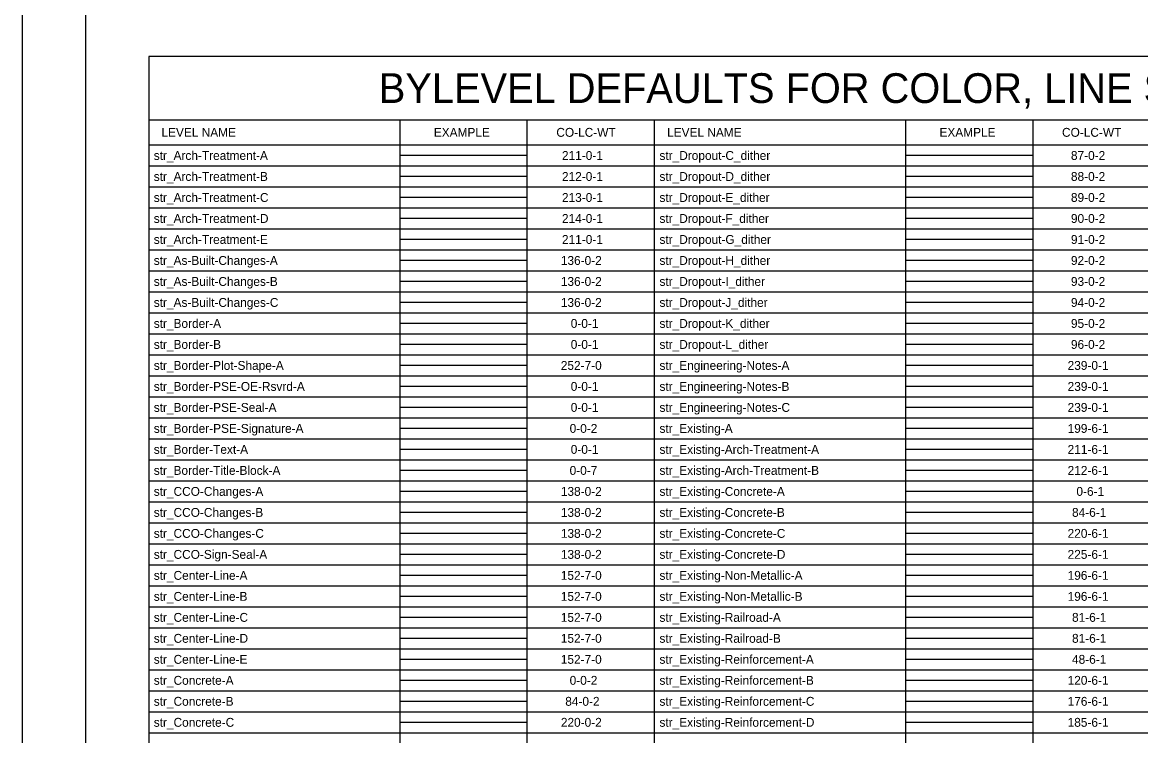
# Model space of a CAD drawing. Extents: x 0 to 6.94, y -0.44 to 1.92.
# Drawn here: x 0 to 0.737, y 0.469 to 0.939 of the extents above; entities that cross this region are included whole.
import ezdxf

# ---------------------------------------------------------------- set-up
doc = ezdxf.new("R2010")
doc.units = 0
for name, color, linetype in [('str_Arch-Treatment-A', 7, 'Continuous'), ('str_Arch-Treatment-B', 7, 'Continuous'), ('str_Arch-Treatment-C', 7, 'Continuous'), ('str_Arch-Treatment-D', 7, 'Continuous'), ('str_Arch-Treatment-E', 7, 'Continuous'), ('str_As-Built-Changes-A', 7, 'Continuous'), ('str_As-Built-Changes-B', 7, 'Continuous'), ('str_As-Built-Changes-C', 7, 'Continuous'), ('str_Border-A', 7, 'Continuous'), ('str_Border-B', 7, 'Continuous'), ('str_Border-Plot-Shape-A', 7, 'Continuous'), ('str_Border-PSE-OE-Rsvrd-A', 7, 'Continuous'), ('str_Border-PSE-Seal-A', 7, 'Continuous'), ('str_Border-PSE-Signature-A', 7, 'Continuous'), ('str_Border-Text-A', 7, 'Continuous'), ('str_Border-Title-Block-A', 7, 'Continuous'), ('str_CCO-Changes-A', 7, 'Continuous'), ('str_CCO-Changes-B', 7, 'Continuous'), ('str_CCO-Changes-C', 7, 'Continuous'), ('str_CCO-Sign-Seal-A', 7, 'Continuous'), ('str_Center-Line-A', 7, 'Continuous'), ('str_Center-Line-B', 7, 'Continuous'), ('str_Center-Line-C', 7, 'Continuous'), ('str_Center-Line-D', 7, 'Continuous'), ('str_Center-Line-E', 7, 'Continuous'), ('str_Concrete-A', 7, 'Continuous'), ('str_Concrete-B', 7, 'Continuous'), ('str_Concrete-C', 7, 'Continuous'), ('str_Dropout-C_dither', 7, 'Continuous'), ('str_Dropout-D_dither', 7, 'Continuous'), ('str_Dropout-E_dither', 7, 'Continuous'), ('str_Dropout-F_dither', 7, 'Continuous'), ('str_Dropout-G_dither', 7, 'Continuous'), ('str_Dropout-H_dither', 7, 'Continuous'), ('str_Dropout-I_dither', 7, 'Continuous'), ('str_Dropout-J_dither', 7, 'Continuous'), ('str_Dropout-K_dither', 7, 'Continuous'), ('str_Dropout-L_dither', 7, 'Continuous'), ('str_Engineering-Notes-A', 7, 'Continuous'), ('str_Engineering-Notes-B', 7, 'Continuous'), ('str_Engineering-Notes-C', 7, 'Continuous'), ('str_Existing-A', 7, 'Continuous'), ('str_Existing-Arch-Treatment-A', 7, 'Continuous'), ('str_Existing-Arch-Treatment-B', 7, 'Continuous'), ('str_Existing-Concrete-A', 7, 'Continuous'), ('str_Existing-Concrete-B', 7, 'Continuous'), ('str_Existing-Concrete-C', 7, 'Continuous'), ('str_Existing-Concrete-D', 7, 'Continuous'), ('str_Existing-Non-Metallic-A', 7, 'Continuous'), ('str_Existing-Non-Metallic-B', 7, 'Continuous'), ('str_Existing-Railroad-A', 7, 'Continuous'), ('str_Existing-Railroad-B', 7, 'Continuous'), ('str_Existing-Reinforcement-A', 7, 'Continuous'), ('str_Existing-Reinforcement-B', 7, 'Continuous'), ('str_Existing-Reinforcement-C', 7, 'Continuous'), ('str_Existing-Reinforcement-D', 7, 'Continuous'), ('str_Text-A', 7, 'Continuous')]:
    doc.layers.add(name, color=color, linetype=linetype)

msp = doc.modelspace()

# ---------------------------------------------------------------- linework, layer by layer
at = {"layer": 'str_Arch-Treatment-A'}
msp.add_line((0.33285, 0.85141), (0.24905, 0.85141), dxfattribs=at)
at = {"layer": 'str_Arch-Treatment-B'}
msp.add_line((0.33285, 0.83757), (0.24905, 0.83757), dxfattribs=at)
at = {"layer": 'str_Arch-Treatment-C'}
msp.add_line((0.33285, 0.82374), (0.24905, 0.82374), dxfattribs=at)
at = {"layer": 'str_Arch-Treatment-D'}
msp.add_line((0.33285, 0.8099), (0.24905, 0.8099), dxfattribs=at)
at = {"layer": 'str_Arch-Treatment-E'}
msp.add_line((0.33285, 0.79606), (0.24905, 0.79606), dxfattribs=at)
at = {"layer": 'str_As-Built-Changes-A'}
msp.add_line((0.33285, 0.78222), (0.24905, 0.78222), dxfattribs=at)
at = {"layer": 'str_As-Built-Changes-B'}
msp.add_line((0.33285, 0.76838), (0.24905, 0.76838), dxfattribs=at)
at = {"layer": 'str_As-Built-Changes-C'}
msp.add_line((0.33285, 0.75454), (0.24905, 0.75454), dxfattribs=at)
at = {"layer": 'str_Border-A'}
for p, q in [((0.08333, 0.875), (1.41667, 0.875)), ((0.24905, 0.06949), (0.24905, 0.875)), ((0.33285, 0.06949), (0.33285, 0.875)), ((0.41665, 0.06949), (0.41665, 0.875)), ((0.58237, 0.06949), (0.58237, 0.875)), ((0.66617, 0.06949), (0.66617, 0.875)), ((0.08333, 0.85833), (1.41667, 0.85833)), ((0.08333, 0.84449), (1.41667, 0.84449)), ((0.08333, 0.83065), (1.41667, 0.83065)), ((0.08333, 0.81682), (1.41667, 0.81682)), ((0.08333, 0.80298), (1.41667, 0.80298)), ((0.08333, 0.78914), (1.41667, 0.78914)), ((0.08333, 0.7753), (1.41667, 0.7753)), ((0.08333, 0.76146), (1.41667, 0.76146)), ((0.08333, 0.74762), (1.41667, 0.74762)), ((0.33285, 0.7407), (0.24905, 0.7407)), ((0.08333, 0.73378), (1.41667, 0.73378)), ((0.08333, 0.71994), (1.41667, 0.71994)), ((0.08333, 0.7061), (1.41667, 0.7061)), ((0.08333, 0.69226), (1.41667, 0.69226)), ((0.08333, 0.67842), (1.41667, 0.67842)), ((0.08333, 0.66458), (1.41667, 0.66458)), ((0.08333, 0.65074), (1.41667, 0.65074)), ((0.08333, 0.6369), (1.41667, 0.6369)), ((0.08333, 0.62307), (1.41667, 0.62307)), ((0.08333, 0.60923), (1.41667, 0.60923)), ((0.08333, 0.59539), (1.41667, 0.59539)), ((0.08333, 0.58155), (1.41667, 0.58155)), ((0.08333, 0.56771), (1.41667, 0.56771)), ((0.08333, 0.55387), (1.41667, 0.55387)), ((0.08333, 0.54003), (1.41667, 0.54003)), ((0.08333, 0.52619), (1.41667, 0.52619)), ((0.08333, 0.51235), (1.41667, 0.51235)), ((0.08333, 0.49851), (1.41667, 0.49851)), ((0.08333, 0.48467), (1.41667, 0.48467)), ((0.08333, 0.47083), (1.41667, 0.47083))]:
    msp.add_line(p, q, dxfattribs=at)
for points in [[(1.45833, 0.04167), (1.45833, 0.95833), (0.04167, 0.95833), (0.04167, 0.04167)], [(1.41667, 0.06949), (1.41667, 0.91667), (0.08333, 0.91667), (0.08333, 0.06949)]]:
    msp.add_lwpolyline(points, close=True, dxfattribs=at)
at = {"layer": 'str_Border-B'}
msp.add_line((0.33285, 0.72686), (0.24905, 0.72686), dxfattribs=at)
at = {"layer": 'str_Border-Plot-Shape-A'}
msp.add_line((0.33285, 0.71302), (0.24905, 0.71302), dxfattribs=at)
at = {"layer": 'str_Border-PSE-OE-Rsvrd-A'}
msp.add_line((0.33285, 0.69918), (0.24905, 0.69918), dxfattribs=at)
at = {"layer": 'str_Border-PSE-Seal-A'}
msp.add_line((0.33285, 0.68534), (0.24905, 0.68534), dxfattribs=at)
at = {"layer": 'str_Border-PSE-Signature-A'}
msp.add_line((0.33285, 0.6715), (0.24905, 0.6715), dxfattribs=at)
at = {"layer": 'str_Border-Text-A'}
msp.add_line((0.33285, 0.65766), (0.24905, 0.65766), dxfattribs=at)
at = {"layer": 'str_Border-Title-Block-A'}
msp.add_line((0.33285, 0.64382), (0.24905, 0.64382), dxfattribs=at)
at = {"layer": 'str_CCO-Changes-A'}
msp.add_line((0.33285, 0.62999), (0.24905, 0.62999), dxfattribs=at)
at = {"layer": 'str_CCO-Changes-B'}
msp.add_line((0.33285, 0.61615), (0.24905, 0.61615), dxfattribs=at)
at = {"layer": 'str_CCO-Changes-C'}
msp.add_line((0.33285, 0.60231), (0.24905, 0.60231), dxfattribs=at)
at = {"layer": 'str_CCO-Sign-Seal-A'}
msp.add_line((0.33285, 0.58847), (0.24905, 0.58847), dxfattribs=at)
at = {"layer": 'str_Center-Line-A'}
msp.add_line((0.33285, 0.57463), (0.24905, 0.57463), dxfattribs=at)
at = {"layer": 'str_Center-Line-B'}
msp.add_line((0.33285, 0.56079), (0.24905, 0.56079), dxfattribs=at)
at = {"layer": 'str_Center-Line-C'}
msp.add_line((0.33285, 0.54695), (0.24905, 0.54695), dxfattribs=at)
at = {"layer": 'str_Center-Line-D'}
msp.add_line((0.33285, 0.53311), (0.24905, 0.53311), dxfattribs=at)
at = {"layer": 'str_Center-Line-E'}
msp.add_line((0.33285, 0.51927), (0.24905, 0.51927), dxfattribs=at)
at = {"layer": 'str_Concrete-A'}
msp.add_line((0.33285, 0.50543), (0.24905, 0.50543), dxfattribs=at)
at = {"layer": 'str_Concrete-B'}
msp.add_line((0.33285, 0.49159), (0.24905, 0.49159), dxfattribs=at)
at = {"layer": 'str_Concrete-C'}
msp.add_line((0.33285, 0.47775), (0.24905, 0.47775), dxfattribs=at)
at = {"layer": 'str_Dropout-C_dither'}
msp.add_line((0.66617, 0.85141), (0.58237, 0.85141), dxfattribs=at)
at = {"layer": 'str_Dropout-D_dither'}
msp.add_line((0.66617, 0.83757), (0.58237, 0.83757), dxfattribs=at)
at = {"layer": 'str_Dropout-E_dither'}
msp.add_line((0.66617, 0.82374), (0.58237, 0.82374), dxfattribs=at)
at = {"layer": 'str_Dropout-F_dither'}
msp.add_line((0.66617, 0.8099), (0.58237, 0.8099), dxfattribs=at)
at = {"layer": 'str_Dropout-G_dither'}
msp.add_line((0.66617, 0.79606), (0.58237, 0.79606), dxfattribs=at)
at = {"layer": 'str_Dropout-H_dither'}
msp.add_line((0.66617, 0.78222), (0.58237, 0.78222), dxfattribs=at)
at = {"layer": 'str_Dropout-I_dither'}
msp.add_line((0.66617, 0.76838), (0.58237, 0.76838), dxfattribs=at)
at = {"layer": 'str_Dropout-J_dither'}
msp.add_line((0.66617, 0.75454), (0.58237, 0.75454), dxfattribs=at)
at = {"layer": 'str_Dropout-K_dither'}
msp.add_line((0.66617, 0.7407), (0.58237, 0.7407), dxfattribs=at)
at = {"layer": 'str_Dropout-L_dither'}
msp.add_line((0.66617, 0.72686), (0.58237, 0.72686), dxfattribs=at)
at = {"layer": 'str_Engineering-Notes-A'}
msp.add_line((0.66617, 0.71302), (0.58237, 0.71302), dxfattribs=at)
msp.add_lwpolyline([(0, 1.91667), (2.91667, 1.91667), (2.91667, 0), (0, 0)], close=True, dxfattribs=at)
at = {"layer": 'str_Engineering-Notes-B'}
msp.add_line((0.66617, 0.69918), (0.58237, 0.69918), dxfattribs=at)
at = {"layer": 'str_Engineering-Notes-C'}
msp.add_line((0.66617, 0.68534), (0.58237, 0.68534), dxfattribs=at)
at = {"layer": 'str_Existing-A'}
msp.add_line((0.66617, 0.6715), (0.58237, 0.6715), dxfattribs=at)
at = {"layer": 'str_Existing-Arch-Treatment-A'}
msp.add_line((0.66617, 0.65766), (0.58237, 0.65766), dxfattribs=at)
at = {"layer": 'str_Existing-Arch-Treatment-B'}
msp.add_line((0.66617, 0.64382), (0.58237, 0.64382), dxfattribs=at)
at = {"layer": 'str_Existing-Concrete-A'}
msp.add_line((0.66617, 0.62999), (0.58237, 0.62999), dxfattribs=at)
at = {"layer": 'str_Existing-Concrete-B'}
msp.add_line((0.66617, 0.61615), (0.58237, 0.61615), dxfattribs=at)
at = {"layer": 'str_Existing-Concrete-C'}
msp.add_line((0.66617, 0.60231), (0.58237, 0.60231), dxfattribs=at)
at = {"layer": 'str_Existing-Concrete-D'}
msp.add_line((0.66617, 0.58847), (0.58237, 0.58847), dxfattribs=at)
at = {"layer": 'str_Existing-Non-Metallic-A'}
msp.add_line((0.66617, 0.57463), (0.58237, 0.57463), dxfattribs=at)
at = {"layer": 'str_Existing-Non-Metallic-B'}
msp.add_line((0.66617, 0.56079), (0.58237, 0.56079), dxfattribs=at)
at = {"layer": 'str_Existing-Railroad-A'}
msp.add_line((0.66617, 0.54695), (0.58237, 0.54695), dxfattribs=at)
at = {"layer": 'str_Existing-Railroad-B'}
msp.add_line((0.66617, 0.53311), (0.58237, 0.53311), dxfattribs=at)
at = {"layer": 'str_Existing-Reinforcement-A'}
msp.add_line((0.66617, 0.51927), (0.58237, 0.51927), dxfattribs=at)
at = {"layer": 'str_Existing-Reinforcement-B'}
msp.add_line((0.66617, 0.50543), (0.58237, 0.50543), dxfattribs=at)
at = {"layer": 'str_Existing-Reinforcement-C'}
msp.add_line((0.66617, 0.49159), (0.58237, 0.49159), dxfattribs=at)
at = {"layer": 'str_Existing-Reinforcement-D'}
msp.add_line((0.66617, 0.47775), (0.58237, 0.47775), dxfattribs=at)

# ---------------------------------------------------------------- texts
at = {"layer": 'str_Text-A'}
for s, height, p in [('BYLEVEL DEFAULTS FOR COLOR, LINE STYLE and WEIGHT', 0.0196059, (0.23497, 0.88603)), ('LEVEL NAME', 0.00585, (0.09167, 0.86374)), ('EXAMPLE', 0.00585, (0.27122, 0.86374)), ('CO-LC-WT', 0.00585, (0.35199, 0.86374)), ('LEVEL NAME', 0.00585, (0.42498, 0.86374)), ('EXAMPLE', 0.00585, (0.60453, 0.86374)), ('CO-LC-WT', 0.00585, (0.6853, 0.86374)), ('str_Arch-Treatment-A', 0.00585, (0.08662, 0.84849)), ('211-0-1', 0.00585, (0.35568, 0.84849)), ('str_Dropout-C_dither', 0.00585, (0.41994, 0.84849)), ('87-0-2', 0.00585, (0.69117, 0.84849)), ('str_Arch-Treatment-B', 0.00585, (0.08662, 0.83465)), ('212-0-1', 0.00585, (0.35568, 0.83465)), ('str_Dropout-D_dither', 0.00585, (0.41994, 0.83465)), ('88-0-2', 0.00585, (0.69117, 0.83465)), ('str_Arch-Treatment-C', 0.00585, (0.08662, 0.82081)), ('213-0-1', 0.00585, (0.35568, 0.82081)), ('str_Dropout-E_dither', 0.00585, (0.41994, 0.82081)), ('89-0-2', 0.00585, (0.69117, 0.82081)), ('str_Arch-Treatment-D', 0.00585, (0.08662, 0.80697)), ('214-0-1', 0.00585, (0.35568, 0.80697)), ('str_Dropout-F_dither', 0.00585, (0.41994, 0.80697)), ('90-0-2', 0.00585, (0.69117, 0.80697)), ('str_Arch-Treatment-E', 0.00585, (0.08662, 0.79313)), ('211-0-1', 0.00585, (0.35568, 0.79313)), ('str_Dropout-G_dither', 0.00585, (0.41994, 0.79313)), ('91-0-2', 0.00585, (0.69117, 0.79313)), ('str_As-Built-Changes-A', 0.00585, (0.08662, 0.77929)), ('136-0-2', 0.00585, (0.35495, 0.77929)), ('str_Dropout-H_dither', 0.00585, (0.41994, 0.77929)), ('92-0-2', 0.00585, (0.69117, 0.77929)), ('str_As-Built-Changes-B', 0.00585, (0.08662, 0.76545)), ('136-0-2', 0.00585, (0.35495, 0.76545)), ('str_Dropout-I_dither', 0.00585, (0.41994, 0.76545)), ('93-0-2', 0.00585, (0.69117, 0.76545)), ('str_As-Built-Changes-C', 0.00585, (0.08662, 0.75161)), ('136-0-2', 0.00585, (0.35495, 0.75161)), ('str_Dropout-J_dither', 0.00585, (0.41994, 0.75161)), ('94-0-2', 0.00585, (0.69117, 0.75161)), ('str_Border-A', 0.00585, (0.08662, 0.73777)), ('0-0-1', 0.00585, (0.36147, 0.73777)), ('str_Dropout-K_dither', 0.00585, (0.41994, 0.73777)), ('95-0-2', 0.00585, (0.69117, 0.73777)), ('str_Border-B', 0.00585, (0.08662, 0.72394)), ('0-0-1', 0.00585, (0.36147, 0.72394)), ('str_Dropout-L_dither', 0.00585, (0.41994, 0.72394)), ('96-0-2', 0.00585, (0.69117, 0.72394)), ('str_Border-Plot-Shape-A', 0.00585, (0.08662, 0.7101)), ('252-7-0', 0.00585, (0.35492, 0.7101)), ('str_Engineering-Notes-A', 0.00585, (0.41994, 0.7101)), ('239-0-1', 0.00585, (0.68899, 0.7101)), ('str_Border-PSE-OE-Rsvrd-A', 0.00585, (0.08662, 0.69626)), ('0-0-1', 0.00585, (0.36147, 0.69626)), ('str_Engineering-Notes-B', 0.00585, (0.41994, 0.69626)), ('239-0-1', 0.00585, (0.68899, 0.69626)), ('str_Border-PSE-Seal-A', 0.00585, (0.08662, 0.68242)), ('0-0-1', 0.00585, (0.36147, 0.68242)), ('str_Engineering-Notes-C', 0.00585, (0.41994, 0.68242)), ('239-0-1', 0.00585, (0.68899, 0.68242)), ('str_Border-PSE-Signature-A', 0.00585, (0.08662, 0.66858)), ('0-0-2', 0.00585, (0.36075, 0.66858)), ('str_Existing-A', 0.00585, (0.41994, 0.66858)), ('199-6-1', 0.00585, (0.68899, 0.66858)), ('str_Border-Text-A', 0.00585, (0.08662, 0.65474)), ('0-0-1', 0.00585, (0.36147, 0.65474)), ('str_Existing-Arch-Treatment-A', 0.00585, (0.41994, 0.65474)), ('211-6-1', 0.00585, (0.68899, 0.65474)), ('str_Border-Title-Block-A', 0.00585, (0.08662, 0.6409)), ('0-0-7', 0.00585, (0.36073, 0.6409)), ('str_Existing-Arch-Treatment-B', 0.00585, (0.41994, 0.6409)), ('212-6-1', 0.00585, (0.68899, 0.6409)), ('str_CCO-Changes-A', 0.00585, (0.08662, 0.62706)), ('138-0-2', 0.00585, (0.35495, 0.62706)), ('str_Existing-Concrete-A', 0.00585, (0.41994, 0.62706)), ('0-6-1', 0.00585, (0.69479, 0.62706)), ('str_CCO-Changes-B', 0.00585, (0.08662, 0.61322)), ('str_Existing-Concrete-B', 0.00585, (0.41994, 0.61322)), ('138-0-2', 0.00585, (0.35495, 0.61322)), ('84-6-1', 0.00585, (0.69189, 0.61322)), ('str_CCO-Changes-C', 0.00585, (0.08662, 0.59938)), ('138-0-2', 0.00585, (0.35495, 0.59938)), ('str_Existing-Concrete-C', 0.00585, (0.41994, 0.59938)), ('220-6-1', 0.00585, (0.68899, 0.59938)), ('str_CCO-Sign-Seal-A', 0.00585, (0.08662, 0.58554)), ('138-0-2', 0.00585, (0.35495, 0.58554)), ('str_Existing-Concrete-D', 0.00585, (0.41994, 0.58554)), ('225-6-1', 0.00585, (0.68899, 0.58554)), ('str_Center-Line-A', 0.00585, (0.08662, 0.5717)), ('152-7-0', 0.00585, (0.35492, 0.5717)), ('str_Existing-Non-Metallic-A', 0.00585, (0.41994, 0.5717)), ('196-6-1', 0.00585, (0.68899, 0.5717)), ('str_Center-Line-B', 0.00585, (0.08662, 0.55786)), ('152-7-0', 0.00585, (0.35492, 0.55786)), ('str_Existing-Non-Metallic-B', 0.00585, (0.41994, 0.55786)), ('196-6-1', 0.00585, (0.68899, 0.55786)), ('str_Center-Line-C', 0.00585, (0.08662, 0.54402)), ('152-7-0', 0.00585, (0.35492, 0.54402)), ('str_Existing-Railroad-A', 0.00585, (0.41994, 0.54402)), ('81-6-1', 0.00585, (0.69189, 0.54402)), ('str_Center-Line-D', 0.00585, (0.08662, 0.53019)), ('152-7-0', 0.00585, (0.35492, 0.53019)), ('str_Existing-Railroad-B', 0.00585, (0.41994, 0.53019)), ('81-6-1', 0.00585, (0.69189, 0.53019)), ('str_Center-Line-E', 0.00585, (0.08662, 0.51635)), ('152-7-0', 0.00585, (0.35492, 0.51635)), ('str_Existing-Reinforcement-A', 0.00585, (0.41994, 0.51635)), ('48-6-1', 0.00585, (0.69189, 0.51635)), ('str_Existing-Reinforcement-B', 0.00585, (0.41994, 0.50251)), ('str_Concrete-A', 0.00585, (0.08662, 0.50251)), ('0-0-2', 0.00585, (0.36075, 0.50251)), ('120-6-1', 0.00585, (0.68899, 0.50251)), ('str_Concrete-B', 0.00585, (0.08662, 0.48867)), ('84-0-2', 0.00585, (0.35785, 0.48867)), ('str_Existing-Reinforcement-C', 0.00585, (0.41994, 0.48867)), ('176-6-1', 0.00585, (0.68899, 0.48867)), ('str_Concrete-C', 0.00585, (0.08662, 0.47483)), ('220-0-2', 0.00585, (0.35495, 0.47483)), ('str_Existing-Reinforcement-D', 0.00585, (0.41994, 0.47483)), ('185-6-1', 0.00585, (0.68899, 0.47483))]:
    msp.add_text(s, height=height, dxfattribs=at).set_placement(p)

doc.saveas('drawing.dxf')
